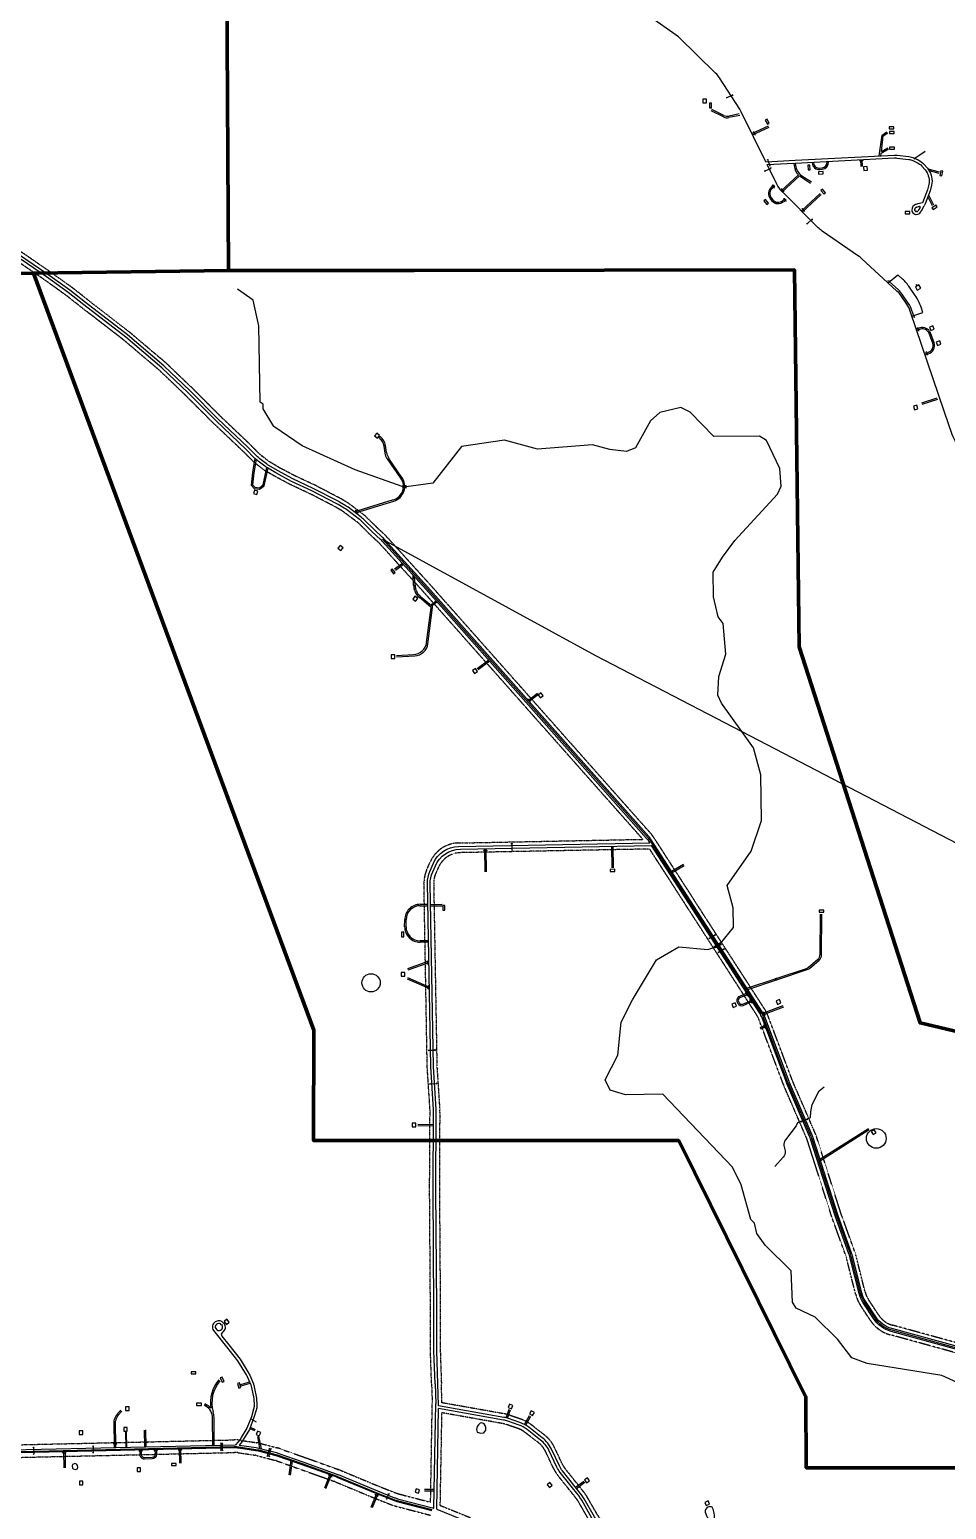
# Model space of a CAD drawing. Header units: inches. Extents: x 2666812 to 2767151, y 580083 to 705712.
# Drawn here: x 2672670 to 2679203, y 633201 to 643742 of the extents above; entities that cross this region are included whole.
import ezdxf

# ---------------------------------------------------------------- set-up
doc = ezdxf.new("R2010")
doc.units = ezdxf.units.IN
doc.header["$MEASUREMENT"] = 0
doc.linetypes.add('PHANTOM', pattern=[2.5, 1.25, -0.25, 0.25, -0.25, 0.25, -0.25])
for name, color, linetype in [('BND-MCD', 42, 'Continuous'), ('HY-SHORE', 5, 'Continuous'), ('PLD-LANDBASE', 252, 'Continuous'), ('PLD-PAR', 1, 'Continuous')]:
    doc.layers.add(name, color=color, linetype=linetype)
doc.layers.add('PLD-REMOTE-BOUNDARY', color=40, linetype='Continuous', lineweight=80)

# ---------------------------------------------------------------- blocks, each defined once
blk = doc.blocks.new('CULVERT')
for p, q in [((-52, 7), (-41, 0)), ((-41, 0), (-52, -7)), ((-41, 0), (41, 0)), ((52, 7), (41, 0)), ((41, 0), (52, -7))]:
    blk.add_line(p, q)
blk = doc.blocks.new('DRWAYCULVERT')
for p, q in [((-13, 2), (-10, 0)), ((-10, 0), (-13, -2)), ((-10, 0), (10, 0)), ((13, 2), (10, 0)), ((10, 0), (13, -2))]:
    blk.add_line(p, q)
blk = doc.blocks.new('CULVERT-LONG-PT1')
for p, q in [((-12, 7), (0, 0)), ((0, 0), (-12, -7))]:
    blk.add_line(p, q)
blk = doc.blocks.new('CULVERT-LONG-PT2')
for p, q in [((12, 7), (0, 0)), ((0, 0), (12, -7))]:
    blk.add_line(p, q)
blk = doc.blocks.new('DRWAYCULVERT-LONG-PT1')
for p, q in [((-4, 2), (0, 0)), ((0, 0), (-4, -2))]:
    blk.add_line(p, q)
blk = doc.blocks.new('DRWAYCULVERT-LONG-PT2')
for p, q in [((4, 2), (0, 0)), ((0, 0), (4, -2))]:
    blk.add_line(p, q)
blk = doc.blocks.new('DWELLING2')
blk.add_lwpolyline([(28, -26), (28, 26), (-23, 26), (-23, -26)], close=True)
blk = doc.blocks.new('HOUSETRL')
blk.add_lwpolyline([(-34, -15), (34, -15), (34, 15), (-34, 15)], close=True)
blk = doc.blocks.new('CHURCH')
blk.add_lwpolyline([(-28, -26), (28, -26), (28, 26), (-28, 26)], close=True)
for points in [[(-8, 41), (8, 41)], [(0, 26), (0, 50)]]:
    blk.add_lwpolyline(points)

msp = doc.modelspace()

# ---------------------------------------------------------------- linework, layer by layer
at = {"layer": 'BND-MCD'}
for points in [[(2679278, 634350), (2678807, 634480, -0.181862), (2678694, 634563), (2678617, 634679, -0.083243), (2678591, 634740), (2678524, 635003, 0.024728), (2678518, 635022), (2678419, 635296), (2678244, 635844, 0.024785), (2678237, 635862), (2678075, 636237, -0.012273), (2678071, 636246), (2677900, 636704, 0.052797), (2677881, 636742), (2677759, 636932), (2677536, 637276), (2677095, 637961, 0.038373), (2677077, 637985), (2675500, 639764), (2675184, 640112), (2676703, 639284), (2677746, 638742), (2681169, 636962)], [(2671788, 633595), (2674127, 633648, -0.042566), (2674160, 633646), (2674281, 633628, -0.026664), (2674302, 633624), (2674425, 633592, -0.020993), (2674441, 633587), (2674605, 633529), (2674854, 633440, -0.012873), (2674864, 633436), (2675144, 633319), (2675264, 633272, 0.030661), (2675288, 633264), (2675536, 633200, -0.033485)]]:
    msp.add_lwpolyline(points, format="xyb", dxfattribs=at)
at = {"layer": 'HY-SHORE'}
for p, q in [((2674262, 641814), (2674150, 641892)), ((2674262, 641814), (2674150, 641892)), ((2674302, 641631), (2674262, 641814)), ((2674302, 641631), (2674262, 641814)), ((2674312, 641089), (2674302, 641631)), ((2674312, 641089), (2674302, 641631)), ((2674334, 641073), (2674312, 641089)), ((2674334, 641073), (2674312, 641089)), ((2674335, 641040), (2674334, 641073)), ((2674335, 641040), (2674334, 641073)), ((2674411, 640915), (2674335, 641040)), ((2674411, 640915), (2674335, 641040)), ((2677310, 641049), (2677160, 641014)), ((2677310, 641049), (2677160, 641014)), ((2677377, 641016), (2677310, 641049)), ((2677377, 641016), (2677310, 641049)), ((2674613, 640776), (2674411, 640915)), ((2674613, 640776), (2674411, 640915)), ((2677095, 640955), (2676988, 640762)), ((2677095, 640955), (2676988, 640762)), ((2677160, 641014), (2677095, 640955)), ((2677160, 641014), (2677095, 640955)), ((2677546, 640843), (2677377, 641016)), ((2677546, 640843), (2677377, 641016)), ((2676054, 640818), (2675747, 640773)), ((2676054, 640818), (2675747, 640773)), ((2676288, 640754), (2676054, 640818)), ((2676288, 640754), (2676054, 640818)), ((2677871, 640847), (2677546, 640843)), ((2677871, 640847), (2677546, 640843)), ((2677921, 640814), (2677871, 640847)), ((2677921, 640814), (2677871, 640847)), ((2678015, 640615), (2677921, 640814)), ((2678015, 640615), (2677921, 640814)), ((2674990, 640605), (2674613, 640776)), ((2674990, 640605), (2674613, 640776)), ((2675747, 640773), (2675544, 640511)), ((2676680, 640783), (2676288, 640754)), ((2676680, 640783), (2676288, 640754)), ((2676805, 640752), (2676680, 640783)), ((2676805, 640752), (2676680, 640783)), ((2676922, 640736), (2676805, 640752)), ((2676922, 640736), (2676805, 640752)), ((2676988, 640762), (2676922, 640736)), ((2676988, 640762), (2676922, 640736)), ((2675324, 640488), (2674990, 640605)), ((2678025, 640490), (2678015, 640615)), ((2678025, 640490), (2678015, 640615)), ((2675544, 640511), (2675353, 640486)), ((2677696, 640103), (2678000, 640432)), ((2677696, 640103), (2678000, 640432)), ((2678000, 640432), (2678025, 640490)), ((2678000, 640432), (2678025, 640490)), ((2677606, 639985), (2677696, 640103)), ((2677606, 639985), (2677696, 640103)), ((2677540, 639876), (2677606, 639985)), ((2677540, 639876), (2677606, 639985)), ((2677542, 639701), (2677540, 639876)), ((2677542, 639701), (2677540, 639876)), ((2677577, 639560), (2677542, 639701)), ((2677577, 639560), (2677542, 639701)), ((2677611, 639511), (2677577, 639560)), ((2677611, 639511), (2677577, 639560)), ((2677630, 639294), (2677611, 639511)), ((2677630, 639294), (2677611, 639511)), ((2677582, 639135), (2677630, 639294)), ((2677582, 639135), (2677630, 639294)), ((2677575, 639002), (2677582, 639135)), ((2677575, 639002), (2677582, 639135)), ((2677601, 638944), (2677575, 639002)), ((2677601, 638944), (2677575, 639002)), ((2677746, 638742), (2677601, 638944)), ((2677746, 638742), (2677601, 638944)), ((2677829, 638625), (2677746, 638742)), ((2677829, 638625), (2677746, 638742)), ((2677880, 638433), (2677829, 638625)), ((2677880, 638433), (2677829, 638625)), ((2677884, 638108), (2677880, 638433)), ((2677812, 637890), (2677884, 638108)), ((2677640, 637646), (2677812, 637890)), ((2677684, 637485), (2677640, 637646)), ((2677685, 637347), (2677684, 637485)), ((2677592, 637231), (2677685, 637347)), ((2677137, 637115), (2677295, 637209)), ((2677295, 637209), (2677502, 637189)), ((2677502, 637189), (2677552, 637205)), ((2676966, 636830), (2677137, 637115)), ((2676884, 636671), (2676966, 636830)), ((2676862, 636437), (2676884, 636671)), ((2676772, 636261), (2676862, 636437)), ((2676806, 636187), (2676772, 636261)), ((2676915, 636155), (2676806, 636187)), ((2677182, 636158), (2676915, 636155)), ((2677679, 635639), (2677182, 636158)), ((2677739, 635514), (2677679, 635639)), ((2677808, 635265), (2677739, 635514)), ((2677834, 635240), (2677808, 635265)), ((2677851, 635165), (2677834, 635240)), ((2677910, 635083), (2677851, 635165)), ((2678096, 634901), (2677910, 635083)), ((2678107, 634677), (2678096, 634901)), ((2678132, 634635), (2678107, 634677)), ((2678267, 634570), (2678132, 634635)), ((2678427, 634413), (2678267, 634570)), ((2678528, 634281), (2678427, 634413)), ((2678637, 634241), (2678528, 634281)), ((2679171, 634155), (2678637, 634241)), ((2679414, 634042), (2679171, 634155))]:
    msp.add_line(p, q, dxfattribs=at)
for points in [[(2675892, 633818), (2675880, 633814), (2675868, 633803), (2675859, 633791), (2675854, 633770), (2675860, 633752), (2675884, 633744), (2675907, 633746), (2675920, 633765), (2675921, 633785), (2675916, 633798), (2675908, 633811), (2675892, 633818)], [(2672992, 633527), (2672987, 633526), (2672976, 633521), (2672972, 633510), (2672975, 633494), (2672981, 633489), (2672996, 633486), (2673011, 633490), (2673014, 633501), (2673012, 633514), (2673006, 633521), (2673004, 633524), (2672992, 633527)]]:
    msp.add_lwpolyline(points, dxfattribs=at)
at = {"layer": 'PLD-LANDBASE'}
for p, q in [((2677615, 643120), (2677526, 643164)), ((2677616, 643131), (2677531, 643173)), ((2677731, 643131), (2677653, 643115)), ((2677726, 643141), (2677655, 643126)), ((2677817, 643001), (2677935, 643056)), ((2677822, 642992), (2677939, 643047)), ((2678724, 642842), (2678744, 642991)), ((2678739, 642874), (2678753, 642985)), ((2678744, 642991), (2678779, 643015)), ((2678753, 642985), (2678785, 643007)), ((2678590, 642815), (2678592, 642766)), ((2678600, 642816), (2678602, 642766)), ((2678735, 642843), (2678737, 642861)), ((2678737, 642861), (2678790, 642892)), ((2678739, 642874), (2678785, 642900)), ((2679052, 642873), (2678970, 642820)), ((2678022, 642591), (2678149, 642707)), ((2678116, 642791), (2678118, 642771)), ((2678126, 642791), (2678127, 642776)), ((2678245, 642797), (2678246, 642792)), ((2678255, 642798), (2678256, 642792)), ((2678299, 642755), (2678316, 642757)), ((2678300, 642746), (2678317, 642747)), ((2678353, 642800), (2678353, 642803)), ((2678363, 642800), (2678363, 642803)), ((2679070, 642751), (2679151, 642730)), ((2679079, 642739), (2679148, 642720)), ((2677975, 642635), (2677958, 642621)), ((2677980, 642626), (2677964, 642613)), ((2678029, 642584), (2678156, 642700)), ((2678164, 642695), (2678235, 642649)), ((2678173, 642701), (2678241, 642657)), ((2677949, 642535), (2677959, 642523)), ((2677957, 642541), (2677966, 642530)), ((2678037, 642524), (2678054, 642539)), ((2678043, 642516), (2678061, 642532)), ((2678169, 642451), (2678304, 642574)), ((2678176, 642444), (2678311, 642567)), ((2679070, 642551), (2679102, 642488)), ((2679075, 642564), (2679111, 642493)), ((2678977, 642459), (2678977, 642463)), ((2678977, 642454), (2678977, 642457)), ((2678980, 642470), (2678986, 642476)), ((2678983, 642447), (2678983, 642447)), ((2678992, 642446), (2678988, 642446)), ((2678991, 642478), (2679003, 642481)), ((2679013, 642470), (2678999, 642450)), ((2679003, 642481), (2679010, 642482)), ((2679016, 642475), (2679014, 642471)), ((2678787, 641938), (2678856, 641996)), ((2678792, 641950), (2678786, 641952)), ((2678790, 641957), (2678792, 641950)), ((2678792, 641950), (2678797, 641946)), ((2678957, 641700), (2679035, 641726)), ((2678970, 641704), (2678973, 641696)), ((2678973, 641696), (2678971, 641689)), ((2678978, 641691), (2678973, 641696)), ((2679014, 641617), (2678989, 641609)), ((2679017, 641608), (2678992, 641599)), ((2679105, 641508), (2679079, 641577)), ((2679115, 641511), (2679089, 641581)), ((2679047, 641436), (2679071, 641442)), ((2679051, 641426), (2679074, 641432)), ((2679135, 641117), (2679025, 641081)), ((2679138, 641107), (2679028, 641071)), ((2675160, 640836), (2675159, 640836)), ((2675170, 640841), (2675166, 640844)), ((2675213, 640729), (2675205, 640780)), ((2674274, 640690), (2674258, 640586)), ((2674283, 640681), (2674268, 640584)), ((2674333, 640499), (2674361, 640622)), ((2674342, 640493), (2674370, 640617)), ((2675316, 640547), (2675220, 640685)), ((2675323, 640552), (2675229, 640688)), ((2674258, 640586), (2674248, 640496)), ((2674248, 640496), (2674269, 640474)), ((2674268, 640584), (2674258, 640500)), ((2674258, 640500), (2674274, 640483)), ((2674307, 640479), (2674333, 640499)), ((2674269, 640474), (2674309, 640468)), ((2674274, 640483), (2674307, 640479)), ((2674309, 640468), (2674342, 640493)), ((2675326, 639940), (2675271, 639898)), ((2675333, 639932), (2675277, 639890)), ((2675406, 639783), (2675402, 639856)), ((2675415, 639744), (2675410, 639759)), ((2675416, 639785), (2675413, 639844)), ((2675424, 639750), (2675420, 639761)), ((2675531, 639626), (2675447, 639697)), ((2675533, 639638), (2675455, 639702)), ((2675533, 639638), (2675535, 639650)), ((2675535, 639650), (2675566, 639674)), ((2675499, 639377), (2675531, 639626)), ((2675283, 639284), (2675405, 639290)), ((2675284, 639274), (2675414, 639281)), ((2675942, 639250), (2675859, 639189)), ((2675948, 639242), (2675865, 639181)), ((2676222, 638964), (2676288, 639015)), ((2676228, 638957), (2676295, 639007)), ((2675910, 637907), (2675914, 637742)), ((2675920, 637907), (2675924, 637743)), ((2676816, 637925), (2676819, 637771)), ((2676826, 637925), (2676829, 637771)), ((2677244, 637747), (2677329, 637796)), ((2677249, 637738), (2677334, 637788)), ((2675453, 637511), (2675507, 637511)), ((2675453, 637501), (2675507, 637501)), ((2675527, 637510), (2675609, 637511)), ((2675527, 637500), (2675609, 637501)), ((2675342, 637351), (2675343, 637402)), ((2675352, 637351), (2675353, 637402)), ((2675512, 637251), (2675452, 637251)), ((2675512, 637241), (2675452, 637241)), ((2677553, 637212), (2677587, 637234)), ((2677558, 637204), (2677593, 637225)), ((2677591, 637240), (2677587, 637234)), ((2677593, 637225), (2677599, 637225)), ((2677546, 637212), (2677553, 637212)), ((2677558, 637204), (2677555, 637198)), ((2675514, 637105), (2675363, 637052)), ((2675515, 637094), (2675366, 637043)), ((2675518, 636911), (2675362, 636978)), ((2675518, 636922), (2675366, 636987)), ((2677712, 636813), (2677717, 636805)), ((2677721, 636818), (2677725, 636810)), ((2677781, 636877), (2677728, 636854)), ((2677787, 636868), (2677731, 636845)), ((2677751, 636800), (2677813, 636827)), ((2677755, 636791), (2677819, 636818)), ((2677895, 636735), (2678039, 636790)), ((2677900, 636726), (2678043, 636781)), ((2677875, 636634), (2677909, 636648)), ((2677879, 636625), (2677913, 636639)), ((2675547, 635941), (2675436, 635942)), ((2675547, 635931), (2675436, 635932)), ((2678301, 635695), (2678647, 635914)), ((2678305, 635685), (2678652, 635906)), ((2674036, 634517), (2674041, 634510)), ((2674052, 634529), (2674057, 634522)), ((2674174, 634091), (2674237, 634110)), ((2674178, 634081), (2674241, 634101)), ((2673926, 633937), (2673913, 633944)), ((2673936, 633942), (2673918, 633953)), ((2673986, 633658), (2673984, 633857)), ((2673976, 633658), (2673974, 633851)), ((2674238, 633777), (2674273, 633762)), ((2674242, 633787), (2674277, 633771)), ((2674286, 633822), (2674253, 633840)), ((2674031, 633675), (2674034, 633670)), ((2674035, 633623), (2674034, 633670)), ((2674044, 633670), (2674047, 633676)), ((2674045, 633623), (2674044, 633670)), ((2674311, 633635), (2674295, 633720)), ((2674321, 633632), (2674304, 633722)), ((2674032, 633617), (2674035, 633623)), ((2674045, 633623), (2674048, 633617)), ((2674361, 633578), (2674366, 633583)), ((2674366, 633583), (2674378, 633632)), ((2674376, 633639), (2674378, 633632)), ((2674376, 633581), (2674388, 633630)), ((2674376, 633581), (2674378, 633575)), ((2674388, 633630), (2674393, 633635)), ((2674532, 633548), (2674516, 633446)), ((2674541, 633544), (2674526, 633445)), ((2674810, 633449), (2674770, 633352)), ((2674819, 633445), (2674779, 633348)), ((2675484, 633344), (2675553, 633344)), ((2675484, 633334), (2675553, 633334)), ((2675141, 633313), (2675101, 633215)), ((2675151, 633309), (2675110, 633211))]:
    msp.add_line(p, q, dxfattribs=at)
for points in [[(2677916, 642801), (2677741, 643156, 0.02951), (2677730, 643176), (2677586, 643398, 0.055305), (2677558, 643432), (2677294, 643690), (2677077, 643842, 0.058688), (2677036, 643864), (2676508, 644072, -0.117195), (2676433, 644125), (2676369, 644196, -0.076184), (2676336, 644246), (2676302, 644321, -0.074123), (2676286, 644378), (2676175, 645238)], [(2678125, 642811), (2678832, 642848, -0.041648), (2678852, 642847), (2678936, 642837, -0.0783), (2678972, 642827), (2679001, 642814, -0.106392), (2679042, 642784), (2679067, 642755, -0.116142), (2679093, 642706), (2679096, 642694, -0.128272), (2679096, 642633), (2679086, 642594), (2679051, 642501), (2679044, 642487)], [(2678126, 642791), (2678833, 642828, -0.041648), (2678850, 642827), (2678934, 642817, -0.0783), (2678963, 642809), (2678993, 642795, -0.106392), (2679027, 642770), (2679052, 642742, -0.116142), (2679073, 642701), (2679077, 642689, -0.128272), (2679077, 642638), (2679067, 642600), (2679033, 642509), (2679032, 642507)], [(2679991, 639737, -0.011201), (2679989, 639746), (2679981, 639787, 0.073434), (2679961, 639842), (2679863, 640027, 0.041168), (2679845, 640055), (2679275, 640799, -0.081648), (2679244, 640857), (2679190, 641016), (2678945, 641737, 0.068258), (2678921, 641786), (2678880, 641846, 0.057125), (2678850, 641880), (2678786, 641938), (2678598, 642112, 0.035151), (2678576, 642129), (2678317, 642307, -0.046412), (2678289, 642331), (2678032, 642589, -0.081466), (2677994, 642642), (2677926, 642781)], [(2679032, 642507), (2678999, 642500), (2678984, 642497, 0.13019), (2678975, 642492), (2678964, 642482, 0.190484), (2678958, 642469), (2678957, 642457, 0.081136), (2678957, 642450), (2678959, 642444, 0.234416), (2678970, 642431), (2678978, 642427, 0.121997), (2678987, 642426), (2678998, 642427, 0.2239), (2679013, 642435), (2679030, 642459, 0.03628), (2679031, 642461), (2679044, 642487)], [(2677089, 637950), (2677083, 637960, 0.038101), (2677066, 637981), (2675492, 639757), (2675182, 640099, 0.023183), (2675170, 640110), (2675110, 640165), (2675038, 640237, 0.034602), (2675020, 640253), (2674927, 640323, 0.025233), (2674912, 640333), (2674869, 640359, 0.016519), (2674858, 640365), (2674682, 640457), (2674536, 640524), (2674425, 640584), (2674364, 640620, -0.026123), (2674345, 640633), (2674299, 640668, -0.035432), (2674275, 640688), (2674211, 640753), (2673998, 640954), (2673799, 641155), (2673613, 641333), (2673355, 641551), (2673057, 641781), (2672944, 641870), (2672789, 641981), (2672468, 642201, -0.01404)], [(2679282, 634360), (2678813, 634489, -0.182073), (2678699, 634572), (2678626, 634683, -0.083968), (2678599, 634744), (2678533, 635006, 0.025474), (2678527, 635026), (2678428, 635299), (2678253, 635847, 0.024785), (2678246, 635866), (2678084, 636241, -0.011749), (2678081, 636250), (2677908, 636709, 0.052754), (2677889, 636746), (2677773, 636926), (2677544, 637281), (2677099, 637970, 0.038101), (2677081, 637995), (2675507, 639771), (2675197, 640112, 0.023183), (2675184, 640125), (2675124, 640180), (2675053, 640251, 0.034602), (2675032, 640269), (2674939, 640339, 0.025233), (2674922, 640350), (2674879, 640376, 0.016519), (2674868, 640383), (2674691, 640474), (2674545, 640542), (2674435, 640601), (2674375, 640637, -0.026123), (2674357, 640649), (2674311, 640684, -0.035432), (2674289, 640703), (2674225, 640767), (2674012, 640969), (2673813, 641169), (2673626, 641348), (2673367, 641567), (2673069, 641797), (2672956, 641886), (2672800, 641997), (2672480, 642217, -0.01404)], [(2678970, 641704), (2678957, 641742, 0.068258), (2678931, 641793), (2678890, 641853, 0.057125), (2678859, 641890), (2678797, 641946)], [(2675220, 640685, -0.112599), (2675203, 640726), (2675196, 640774, 0.183057), (2675160, 640836)], [(2675414, 639281, 0.361903), (2675508, 639367), (2675544, 639645), (2675572, 639666)], [(2675559, 634095), (2675551, 634330), (2675551, 634637), (2675545, 635474), (2675548, 636029, 0.024209), (2675547, 636048), (2675528, 636355), (2675505, 637662, -0.109382), (2675522, 637746), (2675547, 637804, -0.291144), (2675726, 637923), (2677089, 637950)], [(2675579, 634095), (2675571, 634330), (2675571, 634637), (2675565, 635474), (2675567, 636029, 0.024209), (2675567, 636049), (2675547, 636355), (2675524, 637657, -0.109867), (2675542, 637742), (2675561, 637785, -0.290651), (2675739, 637904), (2677101, 637930)], [(2679276, 634340), (2678808, 634469, -0.182073), (2678682, 634561), (2678609, 634672, -0.083968), (2678580, 634739), (2678514, 635001, 0.025552), (2678508, 635021), (2678409, 635292), (2678235, 635838, 0.0246), (2678228, 635856), (2678066, 636234, -0.011573), (2678062, 636243), (2677889, 636702, 0.052754), (2677872, 636736), (2677756, 636916), (2677528, 637270), (2677101, 637930)], [(2677781, 636914), (2678205, 637055, 0.094315), (2678221, 637064), (2678285, 637117, 0.220461), (2678303, 637156), (2678305, 637442)], [(2677787, 636905), (2678210, 637046, 0.094315), (2678226, 637055), (2678295, 637113, 0.220461), (2678313, 637151), (2678315, 637441)], [(2678167, 635963), (2678141, 635954), (2678132, 635932), (2678055, 635833, 0.220582), (2678045, 635792), (2678053, 635754, -0.245556), (2678040, 635709), (2677979, 635644)], [(2673999, 634540), (2673992, 634536, 0.452965), (2673981, 634476), (2674073, 634359), (2674152, 634260), (2674214, 634160, -0.037597), (2674221, 634148), (2674246, 634088, -0.052368), (2674251, 634070), (2674267, 633990), (2674269, 633942, -0.079989), (2674265, 633914), (2674250, 633861), (2674218, 633780), (2674178, 633712, -0.045538), (2674169, 633698), (2674137, 633661)], [(2674009, 634523), (2674002, 634519, 0.452326), (2673997, 634489), (2674003, 634481, 0.402941), (2674030, 634478), (2674036, 634482)], [(2674048, 634466), (2674044, 634463, 0.425577), (2674040, 634434), (2674089, 634372), (2674169, 634271), (2674231, 634170, -0.037597), (2674239, 634156), (2674264, 634096, -0.052368), (2674271, 634074), (2674287, 633992), (2674289, 633943, -0.079989), (2674284, 633908), (2674268, 633855), (2674236, 633771), (2674195, 633702, -0.045538), (2674184, 633685), (2674162, 633659)], [(2674018, 634123, 0.217138), (2673961, 633921, 0.217138)], [(2674026, 634116), (2674026, 634116, 0.24759), (2673977, 633895, 0.324578)], [(2673272, 633831, -0.131422), (2673320, 633908)], [(2673282, 633829, -0.131459), (2673326, 633900, -0.110365)], [(2677239, 632544), (2677213, 632600, 0.104931), (2677159, 632673), (2676886, 632914, -0.040375), (2676866, 632935), (2676712, 633123, -0.042183), (2676695, 633148), (2676621, 633276, 0.038658), (2676602, 633305), (2676467, 633475, -0.057683), (2676445, 633510), (2676388, 633631, 0.1183), (2676323, 633711), (2676227, 633786, 0.081404), (2676164, 633820), (2676083, 633848, 0.039418), (2676050, 633856), (2675583, 633939)], [(2677224, 632529), (2677195, 632591, 0.104931), (2677146, 632658), (2676873, 632899, -0.040375), (2676850, 632922), (2676697, 633110, -0.042183), (2676677, 633138), (2676604, 633266, 0.038658), (2676587, 633292), (2676451, 633463, -0.057683), (2676427, 633502), (2676369, 633623, 0.1183), (2676311, 633695), (2676215, 633770, 0.081404), (2676158, 633801), (2676077, 633829, 0.039418), (2676046, 633837), (2675583, 633919)], [(2671790, 633588), (2674129, 633641, -0.042377), (2674159, 633639), (2674280, 633621, -0.026363), (2674299, 633617), (2674424, 633585, -0.022418), (2674439, 633581), (2674602, 633523), (2674851, 633434, -0.012931), (2674860, 633430), (2675141, 633313), (2675262, 633266, 0.02973), (2675287, 633258), (2675535, 633193, -0.033219)], [(2674162, 633659, -0.000478), (2674162, 633659), (2674283, 633641, -0.026363), (2674304, 633637), (2674429, 633605, -0.022418), (2674446, 633599), (2674609, 633542), (2674858, 633452, -0.012931), (2674868, 633449), (2675149, 633332), (2675270, 633284, 0.02973), (2675292, 633277), (2675540, 633212, -0.013884), (2675551, 633209)], [(2673573, 633628), (2673574, 633591, -0.411414), (2673544, 633561), (2673488, 633559, -0.418984), (2673457, 633589), (2673457, 633626)], [(2673563, 633628), (2673564, 633591, -0.411414), (2673544, 633571), (2673487, 633569, -0.418984), (2673467, 633589), (2673467, 633626)], [(2677247, 632526), (2677364, 632618), (2677449, 632668, 0.186857), (2677538, 632782), (2677543, 632799, 0.074466), (2677552, 632857), (2677551, 633139, 0.05555), (2677546, 633183), (2677541, 633203, 0.269763), (2677528, 633218), (2677520, 633220, 0.29822), (2677499, 633214), (2677487, 633201, 0.270787), (2677484, 633181), (2677495, 633151, 0.124966), (2677501, 633143), (2677532, 633116)], [(2675571, 633202), (2677203, 632536), (2677851, 632312, 0.011442), (2677860, 632309), (2678928, 631994), (2679258, 631897), (2679703, 631765), (2681177, 631323, 0.057801), (2681222, 631315), (2681649, 631289, 0.036479), (2681678, 631290), (2682327, 631345, 0.022733), (2682345, 631347), (2682818, 631432, 0.040824), (2682849, 631440), (2683624, 631713, -0.04062), (2683655, 631722), (2683929, 631771, -0.028425), (2683951, 631774), (2684865, 631832)]]:
    msp.add_lwpolyline(points, format="xyb", dxfattribs=at)
for points in [[(2677916, 642801), (2678125, 642811)], [(2677926, 642781), (2678116, 642791)], [(2674981, 640307), (2675263, 640394)], [(2674991, 640300), (2675265, 640384)], [(2677587, 637234), (2677593, 637225)], [(2677558, 637204), (2677553, 637212)], [(2677981, 636982), (2677991, 636986), (2677985, 636970), (2677995, 636973)], [(2677886, 636641), (2677894, 636644), (2677891, 636627), (2677898, 636631)], [(2678213, 635982), (2678233, 635992), (2678237, 636034), (2678245, 636084), (2678295, 636182), (2678331, 636212)], [(2675559, 634095), (2675564, 633955)], [(2675583, 633944), (2675579, 634095)], [(2675551, 633209), (2675564, 633955)], [(2675571, 633202), (2675583, 633919)], [(2675583, 633939), (2675583, 633944)], [(2676066, 633853), (2676086, 633914)], [(2676075, 633850), (2676096, 633911)], [(2676197, 633805), (2676232, 633870)], [(2676205, 633800), (2676241, 633865)], [(2673275, 633642), (2673272, 633831)], [(2673285, 633642), (2673282, 633829)], [(2673358, 633643), (2673355, 633751)], [(2673363, 633644), (2673360, 633751)], [(2673491, 633646), (2673489, 633766)], [(2673501, 633647), (2673499, 633767)], [(2671790, 633608), (2674137, 633661)], [(2673270, 633669), (2673288, 633669)], [(2674044, 633670), (2674034, 633670)], [(2672912, 633613), (2672913, 633498)], [(2672922, 633613), (2672923, 633498)], [(2673736, 633632), (2673738, 633531)], [(2673746, 633632), (2673748, 633531)], [(2674045, 633623), (2674035, 633623)], [(2674366, 633583), (2674376, 633581)], [(2674388, 633630), (2674378, 633632)], [(2676560, 633358), (2676619, 633402)], [(2676566, 633350), (2676625, 633394)], [(2675228, 633308), (2675215, 633278)]]:
    msp.add_lwpolyline(points, dxfattribs=at)
at = {"layer": 'PLD-LANDBASE', "linetype": 'PHANTOM'}
for points in [[(2675534, 634095), (2675526, 634330), (2675526, 634637), (2675520, 635474), (2675523, 636029, 0.024685), (2675523, 636047), (2675503, 636354), (2675480, 637661, -0.109382), (2675499, 637756), (2675525, 637814, -0.291144), (2675726, 637948), (2677040, 637974), (2675473, 639741), (2675163, 640082, 0.023183), (2675153, 640092), (2675093, 640147), (2675021, 640219, 0.034602), (2675005, 640233), (2674912, 640303, 0.025233), (2674899, 640312), (2674856, 640338, 0.016519), (2674847, 640343), (2674671, 640434), (2674525, 640502), (2674413, 640562), (2674351, 640599, -0.026123), (2674330, 640613), (2674284, 640648, -0.035432), (2674258, 640671), (2674194, 640735), (2673981, 640937), (2673781, 641137), (2673596, 641314), (2673339, 641532), (2673041, 641762), (2672929, 641850), (2672774, 641961), (2672454, 642180, -0.01404)], [(2679288, 634384), (2678819, 634513, -0.182073), (2678720, 634585), (2678647, 634696, -0.083968), (2678623, 634750), (2678557, 635014, 0.025474), (2678551, 635033), (2678452, 635307), (2678277, 635856, 0.024785), (2678270, 635875), (2678107, 636251, -0.011749), (2678104, 636259), (2677931, 636718, 0.052754), (2677910, 636760), (2677794, 636940), (2677565, 637294, 0.000008), (2677565, 637294), (2677120, 637984, 0.038101), (2677100, 638011), (2675525, 639787), (2675215, 640129, 0.023183), (2675200, 640144), (2675142, 640198), (2675070, 640269, 0.034602), (2675047, 640289), (2674954, 640359, 0.025233), (2674935, 640372), (2674892, 640398, 0.016519), (2674879, 640405), (2674702, 640497), (2674556, 640565), (2674447, 640623), (2674387, 640659, -0.026123), (2674372, 640669), (2674326, 640704, -0.035432), (2674307, 640720), (2674243, 640785), (2674030, 640987), (2673830, 641187), (2673643, 641366), (2673383, 641586), (2673084, 641817), (2672971, 641906), (2672814, 642018), (2672494, 642238, -0.01404)], [(2679270, 634316), (2678801, 634445, -0.182073), (2678661, 634547), (2678588, 634658, -0.083968), (2678556, 634733), (2678490, 634994, 0.025552), (2678484, 635014), (2678386, 635284), (2678212, 635829, 0.0246), (2678205, 635848), (2678042, 636225, -0.011573), (2678039, 636233), (2677866, 636693, 0.052754), (2677851, 636722), (2677735, 636902), (2677507, 637256), (2677088, 637905), (2675740, 637879, 0.290651), (2675583, 637775), (2675564, 637732, 0.109867), (2675549, 637658), (2675572, 636356), (2675592, 636050, -0.023815), (2675592, 636029), (2675590, 635474), (2675596, 634637), (2675596, 634331), (2675604, 634095)], [(2677248, 632584), (2677236, 632610, 0.104931), (2677175, 632692), (2676903, 632933, -0.040375), (2676885, 632951), (2676731, 633138, -0.042183), (2676717, 633160), (2676643, 633289, 0.038658), (2676622, 633320), (2676486, 633491, -0.057683), (2676467, 633521), (2676410, 633642, 0.1183), (2676338, 633731), (2676242, 633806, 0.081404), (2676172, 633843), (2676091, 633871, 0.039418), (2676054, 633881), (2675608, 633960)], [(2677169, 632588, 0.094001), (2677129, 632639), (2676856, 632880, -0.040375), (2676831, 632906), (2676677, 633094, -0.042183), (2676656, 633125), (2676582, 633254, 0.038658), (2676567, 633276), (2676431, 633447, -0.057683), (2676404, 633491), (2676347, 633612, 0.1183), (2676296, 633676), (2676199, 633750, 0.081404), (2676150, 633777), (2676068, 633805, 0.039418), (2676042, 633812), (2675608, 633889)], [(2671789, 633643), (2674127, 633696, -0.042377), (2674167, 633694), (2674288, 633676, -0.026363), (2674313, 633671), (2674437, 633639, -0.022418), (2674457, 633632), (2674620, 633575), (2674870, 633485, -0.012931), (2674881, 633481), (2675162, 633364), (2675282, 633317, 0.02973), (2675301, 633311), (2675527, 633252)], [(2671791, 633553), (2674129, 633606, -0.042377), (2674154, 633605), (2674275, 633587, -0.026363), (2674290, 633584), (2674415, 633551, -0.022418), (2674427, 633548), (2674590, 633490), (2674839, 633401, -0.012931), (2674846, 633398), (2675128, 633281), (2675250, 633233, 0.02973), (2675278, 633224), (2675527, 633159, -0.033219)]]:
    msp.add_lwpolyline(points, format="xyb", dxfattribs=at)
at = {"layer": 'PLD-LANDBASE', "flags": 128}
msp.add_lwpolyline([(2679035, 641726), (2679022, 641765, 0.068258), (2678981, 641847), (2678940, 641907, 0.057125), (2678889, 641965), (2678856, 641996)], format="xyb", dxfattribs=at)
at = {"layer": 'PLD-LANDBASE', "linetype": 'PHANTOM'}
for points in [[(2675534, 634095), (2675539, 633954)], [(2675608, 633960), (2675604, 634095)], [(2675527, 633252), (2675539, 633956)], [(2675596, 633229), (2675608, 633889)], [(2675596, 633229), (2675811, 633142)]]:
    msp.add_lwpolyline(points, dxfattribs=at)
at = {"layer": 'PLD-LANDBASE'}
for centre, radius, start, end in [((2677643, 643185), 60, 243.8781, 281.7565), ((2677641, 643174), 60, 243.8781, 281.7565), ((2678218, 642779), 100, 184.8585, 226.3449), ((2678227, 642785), 100, 184.8585, 237.297), ((2678296, 642795), 50, 184.4204, 274.6649), ((2678296, 642795), 40, 184.4204, 274.6649), ((2678313, 642797), 40, 274.6649, 4.259), ((2678313, 642797), 50, 274.6649, 4.259), ((2677994, 642574), 60, 127.7862, 220.6849), ((2677994, 642574), 50, 127.7862, 220.6849), ((2678218, 642779), 100, 232.1198, 237.297), ((2678004, 642562), 60, 220.6849, 310.049), ((2678004, 642562), 50, 220.6849, 310.049), ((2678987, 642463), 10, 132.3459, 175.4849), ((2678987, 642458), 10, 175.4849, 188.2366), ((2678987, 642456), 10, 188.2366, 246.8106), ((2678987, 642456), 10, 246.8106, 274.6328), ((2678993, 642468), 10, 102.6754, 132.3459), ((2678991, 642456), 10, 274.6328, 325.1144), ((2679011, 642477), 5, 333.4256, 102.2203), ((2679005, 642475), 10, 325.1144, 333.4256), ((2679032, 641560), 60, 20.3999, 107.606), ((2679032, 641560), 50, 20.3999, 107.606), ((2679058, 641490), 50, 285.1761, 20.3999), ((2679058, 641490), 60, 285.1761, 20.3999), ((2675106, 640764), 100, 9.1166, 50.6108), ((2675312, 640745), 100, 189.1166, 214.6018), ((2675234, 640489), 100, 287.013, 34.8142), ((2675233, 640489), 110, 287.0135, 34.6018), ((2675506, 639789), 100, 183.163, 197.0037), ((2675516, 639790), 100, 183.163, 197.0037), ((2675511, 639773), 100, 197.0037, 230.2331), ((2675519, 639779), 100, 197.0037, 230.2331), ((2675400, 639390), 100, 272.97, 352.5513), ((2675453, 637401), 110, 89.5697, 179.7719), ((2675453, 637401), 100, 89.5697, 179.7719), ((2675452, 637351), 110, 179.7719, 269.9939), ((2675452, 637351), 100, 179.7719, 269.9939), ((2677739, 636827), 30, 112.6112, 207.0891), ((2677743, 636819), 30, 207.0891, 292.9169), ((2677739, 636827), 20, 112.6112, 207.0891), ((2677743, 636819), 20, 207.0891, 292.9169), ((2674019, 634505), 40, 35.8471, 120.6829), ((2674019, 634505), 20, 35.8471, 120.6829), ((2674025, 634498), 20, 305.8228, 35.8471), ((2674025, 634498), 40, 305.8228, 35.8471), ((2673874, 633851), 100, 0.3596, 59.2012), ((2673884, 633857), 100, 39.9937, 59.2012), ((2673884, 633857), 100, 0.3596, 22.545)]:
    msp.add_arc(centre, radius, start, end, dxfattribs=at)
at = {"layer": 'PLD-PAR'}
for centre, radius in [((2675103, 636952), 64.9), ((2678703, 635843), 70.1)]:
    msp.add_circle(centre, radius, dxfattribs=at)
at = {"layer": 'PLD-REMOTE-BOUNDARY'}
for points in [[(2674057, 647326), (2674088, 642025), (2675410, 642025), (2678119, 642030), (2678154, 639345), (2679015, 636666), (2680817, 636240), (2680829, 634902), (2683032, 634922), (2683053, 634070), (2683472, 634076), (2683475, 633798), (2683954, 633386), (2684104, 633365), (2685019, 633805), (2685019, 634099), (2688730, 634155), (2688705, 636809), (2688695, 639444), (2686060, 639417), (2686048, 642079), (2686013, 644739)], [(2685019, 633805), (2684104, 633365), (2683954, 633386), (2683475, 633798), (2683472, 634076), (2683053, 634070), (2683032, 634922), (2680829, 634902), (2680817, 636240), (2679015, 636666), (2678154, 639345), (2678119, 642030), (2675410, 642025), (2674088, 642025), (2672697, 642006), (2674695, 636615), (2674693, 635828), (2677295, 635828), (2678201, 634001), (2678204, 633498), (2678204, 633498), (2680841, 633498), (2680853, 632171)]]:
    msp.add_lwpolyline(points, dxfattribs=at)
msp.add_lwpolyline([(2682213, 631660), (2682290, 628708), (2678239, 628663), (2672894, 628629), (2670394, 628595), (2670432, 625864), (2667933, 625812), (2667855, 631311), (2667772, 636569), (2667677, 641938), (2670667, 641977), (2672697, 642006), (2674695, 636615), (2674693, 635828), (2677295, 635828), (2678201, 634001), (2678204, 633498), (2680841, 633498), (2680853, 632171), (2682198, 632189), (2682213, 631660)], close=True, dxfattribs=at)

# ---------------------------------------------------------------- block references
at = {"layer": 'PLD-LANDBASE'}
for name, p, xscale, yscale, zscale, rotation in [('CULVERT', (2677658, 643267), 0.5, 0.5, 0.5, 23.87446861974832), ('CULVERT', (2677937, 642792), 0.5, 0.5, 0.5, 288.9776545356417), ('CULVERT', (2677930, 642744), 0.5, 0.5, 0.5, 26.24111708631968), ('CULVERT', (2678228, 642375), 0.5, 0.5, 0.5, 40.98970565121494), ('CULVERT', (2676106, 637920), 0.4999999999651086, 0.4999999999651086, 0.4999999999651086, 271.071283407368), ('CULVERT', (2677533, 637280), 0.5000000000836905, 0.5000000000836905, 0.5000000000836905, 31.54239058156985), ('CULVERT', (2677597, 637180), 0.5000000000836905, 0.5000000000836905, 0.5000000000836905, 31.54239058156985), ('CULVERT', (2675535, 636472), 0.4999999997956318, 0.4999999997956318, 0.4999999997956318, 0.9148245551464722), ('CULVERT', (2675546, 636233), 0.4999999998847493, 0.4999999998847493, 0.4999999998847493, 3.476205461142052), ('CULVERT', (2678189, 635973), 0.4999999997851909, 0.4999999997851909, 0.4999999997851909, 21.45148939328652), ('CULVERT', (2672699, 633618), 0.5, 0.5, 0.5, 271.2806384676632), ('CULVERT', (2673122, 633628), 0.5, 0.5, 0.5, 271.3023579599532), ('CULVERT-LONG-PT2', (2675215, 633278), 0.5, 0.5, 0.5, 247.0320216838471), ('CULVERT-LONG-PT1', (2675228, 633308), 0.5, 0.5, 0.5, 247.0320216838471)]:
    msp.add_blockref(name, p, dxfattribs=dict(at, xscale=xscale, yscale=yscale, zscale=zscale, rotation=rotation))
for name, p, rotation in [('DRWAYCULVERT', (2677833, 643003), 296.8566805236703), ('DRWAYCULVERT', (2678596, 642809), 2.860873518795956), ('DRWAYCULVERT', (2677970, 642624), 301.9409375181583), ('DRWAYCULVERT', (2678036, 642597), 311.1549117364338), ('DRWAYCULVERT', (2678051, 642529), 310.4459956206707), ('DRWAYCULVERT', (2678183, 642457), 311.1549117364338), ('DRWAYCULVERT', (2679001, 641607), 291.2018864620684), ('DRWAYCULVERT', (2679063, 641436), 291.2018864620684), ('DRWAYCULVERT', (2675339, 640493), 358.4628341107218), ('DRWAYCULVERT', (2675339, 640487), 358.4628341107218), ('DRWAYCULVERT', (2675339, 640481), 358.4628341107218), ('DRWAYCULVERT', (2674999, 640308), 310.0840969765142), ('DRWAYCULVERT', (2676228, 638963), 310.5019535370428), ('DRWAYCULVERT', (2675916, 637896), 1.143545463152497), ('DRWAYCULVERT', (2675504, 637096), 273.3034741260273), ('DRWAYCULVERT', (2675509, 636920), 89.43940197204424), ('DRWAYCULVERT', (2677777, 636869), 301.2508430059827), ('DRWAYCULVERT', (2677809, 636819), 301.2508430059827), ('DRWAYCULVERT', (2677906, 636733), 290.6377801217481), ('DRWAYCULVERT', (2677906, 636641), 291.9600503060104), ('DRWAYCULVERT-LONG-PT1', (2673270, 633669), 0.8339920009852051), ('DRWAYCULVERT-LONG-PT2', (2673288, 633669), 0.8339920009852051), ('DRWAYCULVERT', (2673496, 633679), 0.7964495405984688), ('DRWAYCULVERT', (2674812, 633438), 337.2039270269514), ('DRWAYCULVERT', (2675143, 633301), 337.2039270269514)]:
    msp.add_blockref(name, p, dxfattribs=dict(at, rotation=rotation))
for p in [(2672917, 633603), (2673462, 633617), (2673569, 633620), (2673742, 633624)]:
    msp.add_blockref('DRWAYCULVERT', p, dxfattribs=at)
at = {"layer": 'PLD-PAR', "xscale": 0.5, "yscale": 0.5, "zscale": 0.5}
for name, p in [('DWELLING2', (2677478, 643234)), ('HOUSETRL', (2678812, 643042)), ('HOUSETRL', (2678813, 643009)), ('HOUSETRL', (2678815, 642898)), ('HOUSETRL', (2678926, 642438)), ('HOUSETRL', (2678312, 637463)), ('DWELLING2', (2675330, 637013)), ('DWELLING2', (2675408, 635938)), ('HOUSETRL', (2673838, 634173)), ('DWELLING2', (2673365, 633919)), ('HOUSETRL', (2673877, 633949)), ('DWELLING2', (2673035, 633747)), ('DWELLING2', (2673352, 633770)), ('DWELLING2', (2673447, 633484)), ('HOUSETRL', (2673698, 633520)), ('DWELLING2', (2673036, 633389))]:
    msp.add_blockref(name, p, dxfattribs=at)
at = {"layer": 'PLD-PAR'}
for name, p, xscale, yscale, zscale, rotation in [('HOUSETRL', (2677521, 643202), 0.4999999999903474, 0.4999999999903474, 0.4999999999903474, 89.58445602559146), ('HOUSETRL', (2677926, 643086), 0.5000000000062611, 0.5000000000062611, 0.5000000000062611, 296.134631474732), ('HOUSETRL', (2678223, 642760), 0.4999999999440143, 0.4999999999440143, 0.4999999999440143, 274.6133549530715), ('HOUSETRL', (2678308, 642722), 0.500000000049797, 0.500000000049797, 0.500000000049797, 3.870541898788886), ('DWELLING2', (2678625, 642752), 0.5000000001594674, 0.5000000001594674, 0.5000000001594674, 3.642752746750513), ('HOUSETRL', (2679167, 642719), 0.4999999999363076, 0.4999999999363076, 0.4999999999363076, 258.5743376370245), ('HOUSETRL', (2678325, 642587), 0.4999999999956791, 0.4999999999956791, 0.4999999999956791, 310.7629963064475), ('HOUSETRL', (2677919, 642513), 0.500000000154469, 0.500000000154469, 0.500000000154469, 309.900721185807), ('HOUSETRL', (2679118, 642476), 0.5000000001358103, 0.5000000001358103, 0.5000000001358103, 211.9492243695141), ('CHURCH', (2679001, 641905), 0.5000000001979739, 0.5000000001979739, 0.5000000001979739, 28.94148486325301), ('DWELLING2', (2679098, 641615), 0.5000000000309186, 0.5000000000309186, 0.5000000000309186, 19.95010071446313), ('DWELLING2', (2679146, 641508), 0.5000000000309186, 0.5000000000309186, 0.5000000000309186, 19.95010071446313), ('DWELLING2', (2678983, 641050), 0.5000000001099383, 0.5000000001099383, 0.5000000001099383, 16.29886704826079), ('DWELLING2', (2675145, 640849), 0.4999999998578536, 0.4999999998578536, 0.4999999998578536, 50.61076967899848), ('DWELLING2', (2674280, 640446), 0.4999999999824104, 0.4999999999824104, 0.4999999999824104, 344.7446760401989), ('DWELLING2', (2674884, 640048), 0.5, 0.5, 0.5, 50.08126818640299), ('HOUSETRL', (2675259, 639883), 0.5000000000158229, 0.5000000000158229, 0.5000000000158229, 308.301652426155), ('DWELLING2', (2675417, 639687), 0.5000000000789981, 0.5000000000789981, 0.5000000000789981, 53.38527714674544), ('DWELLING2', (2675258, 639275), 0.5000000000967828, 0.5000000000967828, 0.5000000000967828, 0.9389823463878513), ('DWELLING2', (2675843, 639174), 0.4999999999245968, 0.4999999999245968, 0.4999999999245968, 306.4453646447367), ('DWELLING2', (2676311, 639000), 0.5000000001548801, 0.5000000001548801, 0.5000000001548801, 310.6128072420477), ('HOUSETRL', (2676823, 637753), 0.5000000001898549, 0.5000000001898549, 0.5000000001898549, 1.06851202803697), ('HOUSETRL', (2675621, 637486), 0.5, 0.5, 0.5, 270), ('HOUSETRL', (2675328, 637296), 0.5, 0.5, 0.5, 270), ('DWELLING2', (2677689, 636793), 0.5000000001888998, 0.5000000001888998, 0.5000000001888998, 22.50443551448804), ('DWELLING2', (2678005, 636815), 0.5000000001888998, 0.5000000001888998, 0.5000000001888998, 22.50443551448804), ('DWELLING2', (2678684, 635889), 0.4999999999389353, 0.4999999999389353, 0.4999999999389353, 302.4053260097401), ('DWELLING2', (2674073, 634536), 0.4999999998416288, 0.4999999998416288, 0.4999999998416288, 40.45086160009847), ('HOUSETRL', (2674042, 634125), 0.5000000001035872, 0.5000000001035872, 0.5000000001035872, 291.8096290902262), ('HOUSETRL', (2674163, 634084), 0.4999999999882026, 0.4999999999882026, 0.4999999999882026, 106.8537431911155), ('DWELLING2', (2676095, 633934), 0.5000000000933447, 0.5000000000933447, 0.5000000000933447, 340.6231323030174), ('DWELLING2', (2676248, 633887), 0.5000000002006905, 0.5000000002006905, 0.5000000002006905, 331.1586843615136), ('DWELLING2', (2674299, 633742), 0.5000000000707723, 0.5000000000707723, 0.5000000000707723, 334.7535914465788), ('DWELLING2', (2675431, 633332), 0.5000000000026085, 0.5000000000026085, 0.5000000000026085, 344.0606470621584), ('DWELLING2', (2676374, 633376), 0.4999999998780186, 0.4999999998780186, 0.4999999998780186, 312.4228690400319), ('DWELLING2', (2676640, 633407), 0.4999999999664454, 0.4999999999664454, 0.4999999999664454, 33.28389066588341), ('DWELLING2', (2677497, 633246), 0.4999999999434289, 0.4999999999434289, 0.4999999999434289, 295.3171044146139)]:
    msp.add_blockref(name, p, dxfattribs=dict(at, xscale=xscale, yscale=yscale, zscale=zscale, rotation=rotation))

doc.saveas('drawing.dxf')
